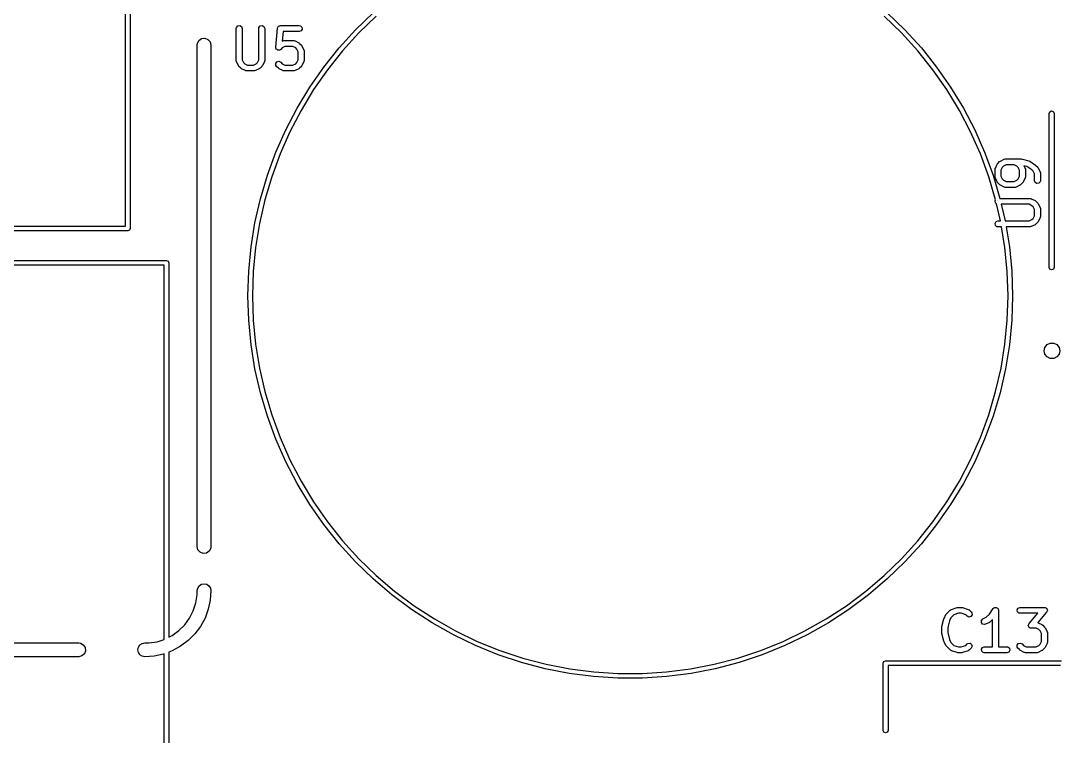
# Model space of a CAD drawing. Extents: x 111.7 to 186.3, y -145.9 to -70.4.
# Drawn here: x 134.42 to 160.75, y -103.73 to -85.62 of the extents above; entities that cross this region are included whole.
import ezdxf

# ---------------------------------------------------------------- set-up
doc = ezdxf.new("R2010")
doc.units = 0
doc.layers.add('BLACK', color=7, linetype='CONTINUOUS')

msp = doc.modelspace()

# ---------------------------------------------------------------- linework, layer by layer
at = {"layer": 'BLACK', "linetype": 'CONTINUOUS'}
for p, q in [((137.076, -90.817), (137.076, -84.697)), ((137.196, -84.637), (137.196, -90.877)), ((142.903, -85.8453), (143.349, -85.4134)), ((143.426, -85.4986), (142.985, -85.9254)), ((156.735, -85.9254), (156.294, -85.4986)), ((156.371, -85.4134), (156.817, -85.8453)), ((139.879, -85.8148), (139.884, -85.7892)), ((139.879, -86.6243), (139.879, -85.8148)), ((139.884, -85.7892), (139.917, -85.7499)), ((139.917, -85.7499), (139.967, -85.741)), ((139.967, -85.741), (140.012, -85.7666)), ((140.012, -85.7666), (140.029, -85.8148)), ((140.029, -85.8148), (140.029, -86.6066)), ((140.451, -85.8148), (140.455, -85.7892)), ((140.451, -86.6066), (140.451, -85.8148)), ((140.455, -85.7892), (140.488, -85.7499)), ((140.488, -85.7499), (140.539, -85.741)), ((140.539, -85.741), (140.583, -85.7666)), ((140.583, -85.7666), (140.601, -85.8148)), ((140.601, -85.8148), (140.601, -86.6243)), ((140.879, -86.2835), (140.927, -85.8074)), ((140.927, -85.8074), (140.928, -85.8035)), ((140.928, -85.8018), (140.929, -85.7991)), ((140.928, -85.8035), (140.928, -85.8018)), ((140.929, -85.7991), (140.934, -85.7823)), ((140.934, -85.7823), (140.946, -85.7712)), ((140.946, -85.7712), (140.954, -85.7574)), ((140.954, -85.7574), (140.963, -85.7538)), ((140.963, -85.7538), (140.971, -85.7465)), ((140.971, -85.7465), (140.987, -85.7453)), ((140.987, -85.7453), (141.002, -85.7398)), ((141.002, -85.7398), (141.478, -85.7398)), ((141.478, -85.7398), (141.504, -85.7443)), ((141.504, -85.7443), (141.543, -85.7773)), ((141.552, -85.8278), (141.526, -85.8723)), ((141.543, -85.7773), (141.552, -85.8278)), ((138.934, -86.117), (139.003, -86.0694)), ((139.003, -86.0694), (139.086, -86.0593)), ((139.086, -86.0593), (139.164, -86.089)), ((139.164, -86.089), (139.22, -86.1517)), ((141.07, -85.8898), (141.045, -86.138)), ((141.478, -85.8898), (141.07, -85.8898)), ((141.526, -85.8723), (141.478, -85.8898)), ((142.485, -86.3049), (142.903, -85.8453)), ((142.985, -85.9254), (142.573, -86.3795)), ((157.147, -86.3795), (156.735, -85.9254)), ((156.817, -85.8453), (157.235, -86.3049)), ((138.89, -86.233), (138.895, -86.1911)), ((138.89, -98.933), (138.89, -86.233)), ((138.895, -86.1911), (138.934, -86.117)), ((139.22, -86.1517), (139.24, -86.233)), ((139.24, -86.233), (139.24, -98.933)), ((140.88, -86.284), (140.879, -86.2835)), ((140.879, -86.2845), (140.88, -86.284)), ((140.886, -86.3088), (140.879, -86.2845)), ((140.892, -86.3333), (140.886, -86.3088)), ((140.893, -86.3335), (140.892, -86.3333)), ((140.893, -86.334), (140.893, -86.3335)), ((140.913, -86.3485), (140.893, -86.334)), ((140.934, -86.3632), (140.913, -86.3485)), ((140.985, -86.3594), (140.96, -86.3613)), ((140.986, -86.359), (140.985, -86.359)), ((140.985, -86.359), (140.985, -86.3594)), ((141.007, -86.344), (140.986, -86.359)), ((141.046, -86.305), (141.007, -86.344)), ((141.045, -86.138), (141.063, -86.1287)), ((141.115, -86.2708), (141.046, -86.305)), ((141.063, -86.1287), (141.088, -86.1213)), ((141.088, -86.1213), (141.093, -86.1223)), ((141.093, -86.1223), (141.097, -86.1208)), ((141.097, -86.1208), (141.335, -86.1208)), ((141.317, -86.2708), (141.115, -86.2708)), ((141.386, -86.305), (141.317, -86.2708)), ((141.335, -86.1208), (141.361, -86.1253)), ((141.361, -86.1253), (141.364, -86.1282)), ((141.364, -86.1282), (141.369, -86.1287)), ((141.369, -86.1287), (141.464, -86.1763)), ((141.416, -86.3354), (141.386, -86.305)), ((141.451, -86.404), (141.416, -86.3354)), ((141.464, -86.1763), (141.482, -86.1897)), ((141.482, -86.1897), (141.483, -86.1904)), ((141.483, -86.1904), (141.531, -86.238)), ((141.531, -86.238), (141.544, -86.2563)), ((141.544, -86.2563), (141.545, -86.2575)), ((141.545, -86.2575), (141.593, -86.3527)), ((141.593, -86.3527), (141.6, -86.3777)), ((142.098, -86.7903), (142.485, -86.3049)), ((157.235, -86.3049), (157.622, -86.7903)), ((140.029, -86.6066), (140.063, -86.6752)), ((140.416, -86.6752), (140.451, -86.6066)), ((140.935, -86.3635), (140.934, -86.3632)), ((140.934, -86.3632), (140.934, -86.3632)), ((140.96, -86.3613), (140.935, -86.3635)), ((141.416, -86.6752), (141.451, -86.6066)), ((141.451, -86.6066), (141.451, -86.404)), ((141.6, -86.3777), (141.599, -86.382)), ((141.599, -86.382), (141.601, -86.3862)), ((141.601, -86.3862), (141.601, -86.6243)), ((142.573, -86.3795), (142.191, -86.8591)), ((157.529, -86.8591), (157.147, -86.3795)), ((139.881, -86.6286), (139.879, -86.6243)), ((139.88, -86.6329), (139.881, -86.6286)), ((139.887, -86.6579), (139.88, -86.6329)), ((139.935, -86.7531), (139.887, -86.6579)), ((139.936, -86.7542), (139.935, -86.7531)), ((139.949, -86.7726), (139.936, -86.7542)), ((139.996, -86.8202), (139.949, -86.7726)), ((139.998, -86.8209), (139.996, -86.8202)), ((140.016, -86.8343), (139.998, -86.8209)), ((140.111, -86.8819), (140.016, -86.8343)), ((140.063, -86.6752), (140.094, -86.7056)), ((140.094, -86.7056), (140.162, -86.7398)), ((140.115, -86.8824), (140.111, -86.8819)), ((140.119, -86.8853), (140.115, -86.8824)), ((140.145, -86.8898), (140.119, -86.8853)), ((140.162, -86.7398), (140.317, -86.7398)), ((140.317, -86.7398), (140.386, -86.7056)), ((140.369, -86.8819), (140.344, -86.8893)), ((140.464, -86.8343), (140.369, -86.8819)), ((140.386, -86.7056), (140.416, -86.6752)), ((140.465, -86.8331), (140.464, -86.8343)), ((140.483, -86.8202), (140.465, -86.8331)), ((140.531, -86.7726), (140.483, -86.8202)), ((140.532, -86.7711), (140.531, -86.7726)), ((140.545, -86.7531), (140.532, -86.7711)), ((140.593, -86.6579), (140.545, -86.7531)), ((140.596, -86.65), (140.593, -86.6534)), ((140.593, -86.6534), (140.593, -86.6579)), ((140.601, -86.6243), (140.596, -86.65)), ((140.882, -86.7002), (140.911, -86.6581)), ((140.886, -86.7513), (140.882, -86.7002)), ((140.901, -86.7726), (140.886, -86.7513)), ((140.949, -86.8202), (140.901, -86.7726)), ((140.911, -86.6581), (140.961, -86.6449)), ((140.95, -86.8209), (140.949, -86.8202)), ((140.968, -86.8343), (140.95, -86.8209)), ((140.961, -86.6449), (141.007, -86.6665)), ((141.063, -86.8819), (140.968, -86.8343)), ((141.007, -86.6665), (141.046, -86.7056)), ((141.046, -86.7056), (141.115, -86.7398)), ((141.068, -86.8824), (141.063, -86.8819)), ((141.071, -86.8853), (141.068, -86.8824)), ((141.097, -86.8898), (141.071, -86.8853)), ((141.115, -86.7398), (141.317, -86.7398)), ((141.317, -86.7398), (141.386, -86.7056)), ((141.369, -86.8819), (141.344, -86.8893)), ((141.464, -86.8343), (141.369, -86.8819)), ((141.386, -86.7056), (141.416, -86.6752)), ((141.465, -86.8331), (141.464, -86.8343)), ((141.483, -86.8202), (141.465, -86.8331)), ((141.531, -86.7726), (141.483, -86.8202)), ((141.532, -86.7711), (141.531, -86.7726)), ((141.545, -86.7531), (141.532, -86.7711)), ((141.593, -86.6579), (141.545, -86.7531)), ((141.596, -86.65), (141.593, -86.6534)), ((141.593, -86.6534), (141.593, -86.6579)), ((141.601, -86.6243), (141.596, -86.65)), ((141.743, -87.2995), (142.098, -86.7903)), ((142.191, -86.8591), (141.84, -87.3623)), ((157.88, -87.3623), (157.529, -86.8591)), ((157.622, -86.7903), (157.977, -87.2995)), ((140.335, -86.8898), (140.145, -86.8898)), ((140.339, -86.8883), (140.335, -86.8898)), ((140.344, -86.8893), (140.339, -86.8883)), ((141.335, -86.8898), (141.097, -86.8898)), ((141.339, -86.8883), (141.335, -86.8898)), ((141.344, -86.8893), (141.339, -86.8883)), ((141.421, -87.8304), (141.743, -87.2995)), ((141.84, -87.3623), (141.522, -87.8869)), ((158.198, -87.8869), (157.88, -87.3623)), ((157.977, -87.2995), (158.299, -87.8304)), ((141.134, -88.3808), (141.421, -87.8304)), ((141.522, -87.8869), (141.238, -88.4308)), ((158.482, -88.4308), (158.198, -87.8869)), ((158.299, -87.8304), (158.586, -88.3808)), ((160.469, -87.966), (160.488, -87.9211)), ((160.488, -87.9211), (160.533, -87.9025)), ((160.533, -87.9025), (160.578, -87.9211)), ((160.578, -87.9211), (160.596, -87.966)), ((160.469, -91.866), (160.469, -87.966)), ((160.596, -87.966), (160.596, -91.866)), ((140.883, -88.9485), (141.134, -88.3808)), ((141.238, -88.4308), (140.989, -88.9917)), ((158.731, -88.9917), (158.482, -88.4308)), ((158.586, -88.3808), (158.837, -88.9485)), ((140.668, -89.5312), (140.883, -88.9485)), ((140.989, -88.9917), (140.778, -89.5674)), ((158.942, -89.5674), (158.731, -88.9917)), ((158.837, -88.9485), (159.052, -89.5312)), ((159.109, -89.3484), (159.156, -89.2532)), ((159.156, -89.2532), (159.17, -89.2352)), ((159.17, -89.2337), (159.218, -89.1861)), ((159.17, -89.2352), (159.17, -89.2337)), ((159.218, -89.1861), (159.236, -89.1732)), ((159.236, -89.1732), (159.238, -89.172)), ((159.238, -89.172), (159.333, -89.1244)), ((159.333, -89.1244), (159.358, -89.117)), ((159.358, -89.117), (159.362, -89.118)), ((159.362, -89.118), (159.366, -89.1165)), ((159.366, -89.1165), (159.747, -89.1165)), ((159.747, -89.1165), (159.762, -89.1191)), ((159.762, -89.1191), (159.765, -89.1187)), ((159.765, -89.1187), (159.956, -89.1663)), ((159.956, -89.1663), (159.979, -89.1766)), ((159.979, -89.1766), (159.979, -89.1767)), ((159.979, -89.1767), (160.122, -89.2719)), ((159.101, -89.382), (159.105, -89.3563)), ((159.101, -89.5724), (159.101, -89.382)), ((159.105, -89.3563), (159.108, -89.3529)), ((159.108, -89.3529), (159.109, -89.3484)), ((159.285, -89.3311), (159.251, -89.3997)), ((159.251, -89.3997), (159.251, -89.5547)), ((159.315, -89.3007), (159.285, -89.3311)), ((159.384, -89.2665), (159.315, -89.3007)), ((159.587, -89.2665), (159.384, -89.2665)), ((159.655, -89.3007), (159.587, -89.2665)), ((159.686, -89.3311), (159.655, -89.3007)), ((159.72, -89.3997), (159.686, -89.3311)), ((159.72, -89.5547), (159.72, -89.3997)), ((159.907, -89.3087), (159.833, -89.2902)), ((159.833, -89.2902), (159.862, -89.3484)), ((159.862, -89.3484), (159.869, -89.3734)), ((159.869, -89.3734), (159.868, -89.3777)), ((159.868, -89.3777), (159.87, -89.382)), ((159.87, -89.382), (159.87, -89.5724)), ((160.033, -89.3926), (159.907, -89.3087)), ((160.067, -89.4264), (160.033, -89.3926)), ((160.101, -89.4949), (160.067, -89.4264)), ((160.101, -89.6677), (160.101, -89.4949)), ((160.122, -89.2719), (160.13, -89.2798)), ((160.13, -89.2798), (160.134, -89.2813)), ((160.134, -89.2813), (160.181, -89.3289)), ((160.181, -89.3289), (160.194, -89.3473)), ((160.194, -89.3473), (160.195, -89.3484)), ((160.195, -89.3484), (160.243, -89.4436)), ((160.243, -89.4436), (160.25, -89.4686)), ((160.25, -89.4686), (160.249, -89.473)), ((160.249, -89.473), (160.251, -89.4772)), ((160.251, -89.4772), (160.251, -89.6677)), ((140.492, -90.1264), (140.668, -89.5312)), ((140.778, -89.5674), (140.603, -90.1555)), ((159.116, -90.1535), (158.942, -89.5674)), ((159.052, -89.5312), (159.225, -90.1165)), ((159.102, -89.5766), (159.101, -89.5724)), ((159.101, -89.581), (159.102, -89.5766)), ((159.109, -89.606), (159.101, -89.581)), ((159.156, -89.7012), (159.109, -89.606)), ((159.158, -89.7023), (159.156, -89.7012)), ((159.17, -89.7207), (159.158, -89.7023)), ((159.218, -89.7683), (159.17, -89.7207)), ((159.22, -89.769), (159.218, -89.7683)), ((159.238, -89.7824), (159.22, -89.769)), ((159.333, -89.83), (159.238, -89.7824)), ((159.251, -89.5547), (159.285, -89.6232)), ((159.285, -89.6232), (159.315, -89.6536)), ((159.315, -89.6536), (159.384, -89.6879)), ((159.384, -89.6879), (159.587, -89.6879)), ((159.587, -89.6879), (159.655, -89.6536)), ((159.733, -89.7824), (159.638, -89.83)), ((159.655, -89.6536), (159.686, -89.6232)), ((159.686, -89.6232), (159.72, -89.5547)), ((159.734, -89.7812), (159.733, -89.7824)), ((159.753, -89.7683), (159.734, -89.7812)), ((159.8, -89.7207), (159.753, -89.7683)), ((159.801, -89.7192), (159.8, -89.7207)), ((159.814, -89.7012), (159.801, -89.7192)), ((159.862, -89.606), (159.814, -89.7012)), ((159.865, -89.5981), (159.862, -89.6015)), ((159.862, -89.6015), (159.862, -89.606)), ((159.87, -89.5724), (159.865, -89.5981)), ((160.118, -89.7159), (160.101, -89.6677)), ((160.163, -89.7415), (160.118, -89.7159)), ((160.213, -89.7326), (160.163, -89.7415)), ((160.246, -89.6933), (160.213, -89.7326)), ((160.251, -89.6677), (160.246, -89.6933)), ((159.337, -89.8305), (159.333, -89.83)), ((159.341, -89.8334), (159.337, -89.8305)), ((159.366, -89.8379), (159.341, -89.8334)), ((159.604, -89.8379), (159.366, -89.8379)), ((159.609, -89.8364), (159.604, -89.8379)), ((159.613, -89.8374), (159.609, -89.8364)), ((159.638, -89.83), (159.613, -89.8374)), ((140.354, -90.7316), (140.492, -90.1264)), ((140.603, -90.1555), (140.467, -90.7536)), ((159.102, -90.1785), (159.116, -90.1535)), ((159.111, -90.229), (159.102, -90.1785)), ((159.139, -90.2527), (159.111, -90.229)), ((159.238, -90.6879), (159.139, -90.2527)), ((159.225, -90.1165), (159.985, -90.1165)), ((159.968, -90.2665), (159.26, -90.2665)), ((159.26, -90.2665), (159.356, -90.6879)), ((160.036, -90.3007), (159.968, -90.2665)), ((159.985, -90.1165), (160.011, -90.121)), ((160.011, -90.121), (160.014, -90.1239)), ((160.014, -90.1239), (160.019, -90.1244)), ((160.019, -90.1244), (160.114, -90.172)), ((160.067, -90.3311), (160.036, -90.3007)), ((160.114, -90.172), (160.132, -90.1854)), ((160.132, -90.1854), (160.134, -90.1861)), ((160.134, -90.1861), (160.181, -90.2337)), ((160.181, -90.2337), (160.194, -90.252)), ((160.194, -90.252), (160.195, -90.2532)), ((160.195, -90.2532), (160.243, -90.3484)), ((160.101, -90.3997), (160.067, -90.3311)), ((160.067, -90.6232), (160.101, -90.5547)), ((160.101, -90.5547), (160.101, -90.3997)), ((160.243, -90.3484), (160.25, -90.3734)), ((160.251, -90.5724), (160.246, -90.5981)), ((160.25, -90.3734), (160.249, -90.3777)), ((160.249, -90.3777), (160.251, -90.382)), ((160.251, -90.382), (160.251, -90.5724)), ((118.956, -90.817), (137.076, -90.817)), ((140.255, -91.3445), (140.354, -90.7316)), ((140.467, -90.7536), (140.369, -91.3592)), ((159.102, -90.7499), (159.128, -90.7055)), ((159.111, -90.8004), (159.102, -90.7499)), ((159.15, -90.8334), (159.111, -90.8004)), ((159.128, -90.7055), (159.176, -90.6879)), ((159.176, -90.8379), (159.15, -90.8334)), ((159.176, -90.6879), (159.238, -90.6879)), ((159.356, -90.6879), (159.968, -90.6879)), ((159.968, -90.6879), (160.036, -90.6536)), ((159.99, -90.8364), (159.985, -90.8379)), ((159.994, -90.8374), (159.99, -90.8364)), ((160.019, -90.83), (159.994, -90.8374)), ((160.114, -90.7824), (160.019, -90.83)), ((160.036, -90.6536), (160.067, -90.6232)), ((160.115, -90.7812), (160.114, -90.7824)), ((160.134, -90.7683), (160.115, -90.7812)), ((160.181, -90.7207), (160.134, -90.7683)), ((160.182, -90.7192), (160.181, -90.7207)), ((160.195, -90.7012), (160.182, -90.7192)), ((160.243, -90.606), (160.195, -90.7012)), ((160.246, -90.5981), (160.243, -90.6015)), ((160.243, -90.6015), (160.243, -90.606)), ((137.136, -90.937), (118.896, -90.937)), ((137.178, -90.9194), (137.136, -90.937)), ((137.196, -90.877), (137.178, -90.9194)), ((159.267, -90.8379), (159.176, -90.8379)), ((159.351, -91.3592), (159.267, -90.8379)), ((159.985, -90.8379), (159.384, -90.8379)), ((159.384, -90.8379), (159.465, -91.3445)), ((140.195, -91.9625), (140.255, -91.3445)), ((140.369, -91.3592), (140.31, -91.9699)), ((159.41, -91.9699), (159.351, -91.3592)), ((159.465, -91.3445), (159.525, -91.9625)), ((117.916, -91.6895), (138.116, -91.6895)), ((138.056, -91.8095), (117.976, -91.8095)), ((138.056, -101.283), (138.056, -91.8095)), ((138.116, -91.6895), (138.158, -91.7071)), ((138.158, -91.7071), (138.176, -91.7495)), ((138.176, -91.7495), (138.176, -101.225)), ((160.488, -91.9109), (160.469, -91.866)), ((160.596, -91.866), (160.578, -91.9109)), ((140.175, -92.583), (140.195, -91.9625)), ((140.31, -91.9699), (140.29, -92.583)), ((159.43, -92.583), (159.41, -91.9699)), ((159.525, -91.9625), (159.545, -92.583)), ((160.533, -91.9295), (160.488, -91.9109)), ((160.578, -91.9109), (160.533, -91.9295)), ((140.195, -93.2035), (140.175, -92.583)), ((140.29, -92.583), (140.31, -93.1961)), ((159.41, -93.1961), (159.43, -92.583)), ((159.545, -92.583), (159.525, -93.2035)), ((140.255, -93.8215), (140.195, -93.2035)), ((140.31, -93.1961), (140.369, -93.8068)), ((159.351, -93.8068), (159.41, -93.1961)), ((159.525, -93.2035), (159.465, -93.8215)), ((140.354, -94.4344), (140.255, -93.8215)), ((140.369, -93.8068), (140.467, -94.4124)), ((159.253, -94.4124), (159.351, -93.8068)), ((159.465, -93.8215), (159.366, -94.4344)), ((160.343, -93.976), (160.363, -93.8892)), ((160.363, -94.0628), (160.343, -93.976)), ((160.363, -93.8892), (160.418, -93.8196)), ((160.418, -93.8196), (160.498, -93.781)), ((160.498, -93.781), (160.588, -93.781)), ((160.588, -93.781), (160.668, -93.8196)), ((160.668, -93.8196), (160.723, -93.8892)), ((160.723, -93.8892), (160.743, -93.976)), ((160.743, -93.976), (160.723, -94.0628)), ((160.418, -94.1324), (160.363, -94.0628)), ((160.498, -94.171), (160.418, -94.1324)), ((160.588, -94.171), (160.498, -94.171)), ((160.668, -94.1324), (160.588, -94.171)), ((160.723, -94.0628), (160.668, -94.1324)), ((140.492, -95.0396), (140.354, -94.4344)), ((140.467, -94.4124), (140.603, -95.0105)), ((159.117, -95.0105), (159.253, -94.4124)), ((159.366, -94.4344), (159.228, -95.0396)), ((140.668, -95.6348), (140.492, -95.0396)), ((140.603, -95.0105), (140.778, -95.5986)), ((158.942, -95.5986), (159.117, -95.0105)), ((159.228, -95.0396), (159.052, -95.6348)), ((140.883, -96.2175), (140.668, -95.6348)), ((140.778, -95.5986), (140.989, -96.1743)), ((158.731, -96.1743), (158.942, -95.5986)), ((159.052, -95.6348), (158.837, -96.2175)), ((141.134, -96.7852), (140.883, -96.2175)), ((140.989, -96.1743), (141.238, -96.7352)), ((158.482, -96.7352), (158.731, -96.1743)), ((158.837, -96.2175), (158.586, -96.7852)), ((141.421, -97.3356), (141.134, -96.7852)), ((141.238, -96.7352), (141.522, -97.2791)), ((158.198, -97.2791), (158.482, -96.7352)), ((158.586, -96.7852), (158.299, -97.3356)), ((141.743, -97.8665), (141.421, -97.3356)), ((141.522, -97.2791), (141.84, -97.8037)), ((157.88, -97.8037), (158.198, -97.2791)), ((158.299, -97.3356), (157.977, -97.8665)), ((142.098, -98.3757), (141.743, -97.8665)), ((141.84, -97.8037), (142.191, -98.3069)), ((157.529, -98.3069), (157.88, -97.8037)), ((157.977, -97.8665), (157.622, -98.3757)), ((142.485, -98.8611), (142.098, -98.3757)), ((142.191, -98.3069), (142.573, -98.7865)), ((157.147, -98.7865), (157.529, -98.3069)), ((157.622, -98.3757), (157.235, -98.8611)), ((138.91, -99.0143), (138.89, -98.933)), ((139.235, -98.9749), (139.196, -99.049)), ((139.24, -98.933), (139.235, -98.9749)), ((142.903, -99.3207), (142.485, -98.8611)), ((142.573, -98.7865), (142.985, -99.2406)), ((156.735, -99.2406), (157.147, -98.7865)), ((157.235, -98.8611), (156.817, -99.3207)), ((138.966, -99.077), (138.91, -99.0143)), ((139.044, -99.1067), (138.966, -99.077)), ((139.127, -99.0966), (139.044, -99.1067)), ((139.196, -99.049), (139.127, -99.0966)), ((142.985, -99.2406), (143.426, -99.6674)), ((156.294, -99.6674), (156.735, -99.2406)), ((143.349, -99.7526), (142.903, -99.3207)), ((156.817, -99.3207), (156.371, -99.7526)), ((143.822, -100.155), (143.349, -99.7526)), ((143.426, -99.6674), (143.893, -100.065)), ((155.827, -100.065), (156.294, -99.6674)), ((156.371, -99.7526), (155.898, -100.155)), ((138.89, -100.049), (138.903, -99.9822)), ((138.89, -100.153), (138.89, -100.049)), ((138.903, -99.9822), (138.941, -99.9254)), ((138.941, -99.9254), (138.998, -99.8875)), ((138.998, -99.8875), (139.065, -99.8742)), ((139.065, -99.8742), (139.132, -99.8875)), ((139.132, -99.8875), (139.189, -99.9255)), ((139.189, -99.9255), (139.227, -99.9822)), ((139.24, -100.049), (139.223, -100.288)), ((139.227, -99.9822), (139.24, -100.049)), ((138.857, -100.359), (138.89, -100.153)), ((139.223, -100.288), (139.172, -100.521)), ((144.319, -100.526), (143.822, -100.155)), ((143.893, -100.065), (144.385, -100.432)), ((155.335, -100.432), (155.827, -100.065)), ((155.898, -100.155), (155.401, -100.526)), ((138.698, -100.744), (138.793, -100.558)), ((138.793, -100.558), (138.857, -100.359)), ((139.172, -100.521), (139.089, -100.745)), ((144.839, -100.865), (144.319, -100.526)), ((144.385, -100.432), (144.899, -100.767)), ((154.821, -100.767), (155.335, -100.432)), ((155.401, -100.526), (154.881, -100.865)), ((157.87, -100.637), (157.966, -100.541)), ((157.966, -100.541), (157.987, -100.526)), ((157.987, -100.526), (157.991, -100.526)), ((157.991, -100.526), (157.995, -100.523)), ((157.995, -100.523), (158.138, -100.476)), ((158.138, -100.476), (158.16, -100.472)), ((158.16, -100.472), (158.161, -100.472)), ((158.161, -100.472), (158.257, -100.472)), ((158.257, -100.472), (158.279, -100.476)), ((158.279, -100.476), (158.28, -100.476)), ((158.28, -100.476), (158.423, -100.523)), ((158.423, -100.523), (158.446, -100.536)), ((158.446, -100.536), (158.448, -100.54)), ((158.448, -100.54), (158.453, -100.541)), ((158.453, -100.541), (158.5, -100.589)), ((158.96, -100.642), (159.051, -100.505)), ((159.051, -100.505), (159.069, -100.486)), ((159.069, -100.486), (159.074, -100.485)), ((159.074, -100.485), (159.076, -100.482)), ((159.076, -100.482), (159.098, -100.478)), ((159.098, -100.478), (159.119, -100.472)), ((159.119, -100.472), (159.123, -100.474)), ((159.123, -100.474), (159.127, -100.473)), ((159.127, -100.473), (159.146, -100.484)), ((159.146, -100.484), (159.166, -100.493)), ((159.166, -100.493), (159.168, -100.496)), ((159.168, -100.496), (159.171, -100.499)), ((159.171, -100.499), (159.179, -100.519)), ((159.179, -100.519), (159.188, -100.539)), ((159.188, -100.539), (159.187, -100.543)), ((159.187, -100.543), (159.189, -100.547)), ((159.189, -100.547), (159.189, -101.472)), ((159.659, -100.534), (159.685, -100.489)), ((159.668, -100.584), (159.659, -100.534)), ((159.685, -100.489), (159.733, -100.472)), ((159.733, -100.472), (160.352, -100.472)), ((160.352, -100.472), (160.363, -100.474)), ((160.363, -100.474), (160.366, -100.473)), ((160.366, -100.473), (160.369, -100.475)), ((160.369, -100.475), (160.378, -100.476)), ((160.378, -100.476), (160.393, -100.489)), ((160.393, -100.489), (160.41, -100.5)), ((160.416, -100.577), (160.408, -100.596)), ((160.41, -100.5), (160.412, -100.505)), ((160.412, -100.505), (160.417, -100.509)), ((160.426, -100.56), (160.416, -100.577)), ((160.417, -100.509), (160.42, -100.529)), ((160.42, -100.529), (160.427, -100.548)), ((160.427, -100.548), (160.425, -100.554)), ((160.425, -100.554), (160.426, -100.56)), ((138.576, -100.912), (138.698, -100.744)), ((139.089, -100.745), (138.974, -100.955)), ((144.899, -100.767), (145.434, -101.068)), ((154.286, -101.068), (154.821, -100.767)), ((157.755, -100.957), (157.803, -100.767)), ((157.803, -100.767), (157.808, -100.755)), ((157.808, -100.755), (157.809, -100.751)), ((157.809, -100.751), (157.856, -100.656)), ((157.856, -100.656), (157.87, -100.638)), ((157.87, -100.638), (157.87, -100.637)), ((157.946, -100.811), (157.903, -100.985)), ((157.985, -100.734), (157.946, -100.811)), ((158.059, -100.66), (157.985, -100.734)), ((158.174, -100.622), (158.059, -100.66)), ((158.244, -100.622), (158.174, -100.622)), ((158.359, -100.66), (158.244, -100.622)), ((158.394, -100.695), (158.359, -100.66)), ((158.441, -100.717), (158.394, -100.695)), ((158.49, -100.703), (158.441, -100.717)), ((158.52, -100.661), (158.49, -100.703)), ((158.5, -100.589), (158.515, -100.61)), ((158.515, -100.61), (158.52, -100.661)), ((158.756, -100.854), (158.759, -100.803)), ((158.759, -100.803), (158.795, -100.765)), ((158.795, -100.765), (158.879, -100.723)), ((158.879, -100.723), (158.96, -100.642)), ((158.976, -100.838), (158.958, -100.851)), ((159.039, -100.776), (158.976, -100.838)), ((159.039, -101.472), (159.039, -100.776)), ((159.707, -100.617), (159.668, -100.584)), ((159.733, -100.622), (159.707, -100.617)), ((160.187, -100.622), (159.733, -100.622)), ((159.962, -100.878), (160.187, -100.622)), ((160.408, -100.596), (160.181, -100.856)), ((138.259, -101.182), (138.428, -101.06)), ((138.428, -101.06), (138.576, -100.912)), ((138.974, -100.955), (138.831, -101.146)), ((145.38, -101.17), (144.839, -100.865)), ((145.434, -101.068), (145.986, -101.334)), ((153.734, -101.334), (154.286, -101.068)), ((154.881, -100.865), (154.34, -101.17)), ((157.753, -100.975), (157.756, -100.961)), ((157.753, -101.118), (157.753, -100.975)), ((157.756, -100.961), (157.755, -100.957)), ((157.903, -100.985), (157.903, -101.109)), ((158.787, -100.895), (158.756, -100.854)), ((158.837, -100.907), (158.787, -100.895)), ((158.862, -100.9), (158.837, -100.907)), ((158.957, -100.852), (158.862, -100.9)), ((158.958, -100.851), (158.957, -100.852)), ((159.944, -100.926), (159.946, -100.921)), ((159.95, -100.945), (159.944, -100.926)), ((159.945, -100.915), (159.955, -100.897)), ((159.946, -100.921), (159.945, -100.915)), ((159.954, -100.965), (159.95, -100.945)), ((159.958, -100.969), (159.954, -100.965)), ((159.955, -100.897), (159.962, -100.878)), ((159.96, -100.975), (159.958, -100.969)), ((159.977, -100.985), (159.96, -100.975)), ((159.993, -100.998), (159.977, -100.985)), ((160.001, -101), (159.993, -100.998)), ((160.004, -101.001), (160.001, -101)), ((160.007, -101.001), (160.004, -101.001)), ((160.019, -101.003), (160.007, -101.001)), ((160.144, -101.003), (160.019, -101.003)), ((160.212, -101.037), (160.144, -101.003)), ((160.181, -100.856), (160.187, -100.857)), ((160.187, -100.857), (160.191, -100.86)), ((160.191, -100.86), (160.195, -100.861)), ((160.195, -100.861), (160.29, -100.908)), ((160.243, -101.067), (160.212, -101.037)), ((160.277, -101.136), (160.243, -101.067)), ((160.29, -100.908), (160.308, -100.922)), ((160.308, -100.922), (160.31, -100.922)), ((160.31, -100.922), (160.357, -100.97)), ((160.357, -100.97), (160.37, -100.988)), ((160.37, -100.988), (160.371, -100.989)), ((160.371, -100.989), (160.419, -101.085)), ((160.419, -101.085), (160.426, -101.11)), ((137.669, -101.374), (137.875, -101.342)), ((137.875, -101.342), (138.056, -101.283)), ((138.176, -101.225), (138.259, -101.182)), ((138.662, -101.315), (138.471, -101.458)), ((138.831, -101.146), (138.662, -101.315)), ((145.94, -101.439), (145.38, -101.17)), ((145.986, -101.334), (146.555, -101.564)), ((153.165, -101.564), (153.734, -101.334)), ((154.34, -101.17), (153.78, -101.439)), ((157.754, -101.122), (157.753, -101.118)), ((157.755, -101.136), (157.754, -101.122)), ((157.803, -101.327), (157.755, -101.136)), ((157.805, -101.33), (157.803, -101.327)), ((157.809, -101.342), (157.805, -101.33)), ((157.856, -101.438), (157.809, -101.342)), ((157.903, -101.109), (157.946, -101.283)), ((157.946, -101.283), (157.985, -101.36)), ((157.985, -101.36), (158.059, -101.434)), ((160.243, -101.407), (160.277, -101.339)), ((160.277, -101.339), (160.277, -101.136)), ((160.427, -101.356), (160.422, -101.382)), ((160.426, -101.11), (160.425, -101.114)), ((160.425, -101.114), (160.427, -101.118)), ((160.427, -101.118), (160.427, -101.356)), ((117.976, -101.374), (135.89, -101.374)), ((135.89, -101.374), (135.932, -101.379)), ((135.932, -101.379), (136.006, -101.418)), ((136.006, -101.418), (136.054, -101.487)), ((136.064, -101.57), (136.034, -101.649)), ((136.054, -101.487), (136.064, -101.57)), ((137.39, -101.549), (137.403, -101.482)), ((137.403, -101.616), (137.39, -101.549)), ((137.403, -101.482), (137.441, -101.425)), ((137.441, -101.673), (137.403, -101.616)), ((137.441, -101.425), (137.498, -101.388)), ((137.498, -101.388), (137.565, -101.374)), ((137.565, -101.374), (137.669, -101.374)), ((138.261, -101.573), (138.176, -101.604)), ((138.176, -101.604), (138.176, -125.95)), ((138.471, -101.458), (138.261, -101.573)), ((146.515, -101.672), (145.94, -101.439)), ((146.555, -101.564), (147.137, -101.757)), ((152.583, -101.757), (153.165, -101.564)), ((153.78, -101.439), (153.205, -101.672)), ((157.857, -101.439), (157.856, -101.438)), ((157.87, -101.457), (157.857, -101.439)), ((157.966, -101.552), (157.87, -101.457)), ((157.97, -101.554), (157.966, -101.552)), ((157.972, -101.558), (157.97, -101.554)), ((157.995, -101.57), (157.972, -101.558)), ((158.138, -101.618), (157.995, -101.57)), ((158.059, -101.434), (158.174, -101.472)), ((158.139, -101.618), (158.138, -101.618)), ((158.161, -101.622), (158.139, -101.618)), ((158.257, -101.622), (158.161, -101.622)), ((158.174, -101.472), (158.244, -101.472)), ((158.244, -101.472), (158.359, -101.434)), ((158.258, -101.621), (158.257, -101.622)), ((158.28, -101.618), (158.258, -101.621)), ((158.423, -101.57), (158.28, -101.618)), ((158.359, -101.434), (158.394, -101.399)), ((158.394, -101.399), (158.415, -101.384)), ((158.415, -101.384), (158.467, -101.379)), ((158.427, -101.568), (158.423, -101.57)), ((158.431, -101.567), (158.427, -101.568)), ((158.453, -101.552), (158.431, -101.567)), ((158.5, -101.505), (158.453, -101.552)), ((158.467, -101.379), (158.509, -101.409)), ((158.522, -101.458), (158.5, -101.505)), ((158.509, -101.409), (158.522, -101.458)), ((158.754, -101.534), (158.78, -101.489)), ((158.763, -101.584), (158.754, -101.534)), ((158.802, -101.617), (158.763, -101.584)), ((158.78, -101.489), (158.828, -101.472)), ((158.828, -101.622), (158.802, -101.617)), ((158.828, -101.472), (159.039, -101.472)), ((159.4, -101.622), (158.828, -101.622)), ((159.189, -101.472), (159.4, -101.472)), ((159.4, -101.472), (159.425, -101.476)), ((159.448, -101.604), (159.4, -101.622)), ((159.425, -101.476), (159.464, -101.509)), ((159.473, -101.56), (159.448, -101.604)), ((159.464, -101.509), (159.473, -101.56)), ((159.66, -101.432), (159.69, -101.39)), ((159.665, -101.483), (159.66, -101.432)), ((159.68, -101.505), (159.665, -101.483)), ((159.727, -101.552), (159.68, -101.505)), ((159.69, -101.39), (159.739, -101.377)), ((159.729, -101.553), (159.727, -101.552)), ((159.747, -101.566), (159.729, -101.553)), ((159.739, -101.377), (159.786, -101.399)), ((159.842, -101.614), (159.747, -101.566)), ((159.786, -101.399), (159.825, -101.438)), ((159.825, -101.438), (159.893, -101.472)), ((159.847, -101.614), (159.842, -101.614)), ((159.85, -101.617), (159.847, -101.614)), ((159.876, -101.622), (159.85, -101.617)), ((160.161, -101.622), (159.876, -101.622)), ((159.893, -101.472), (160.144, -101.472)), ((160.144, -101.472), (160.212, -101.438)), ((160.166, -101.62), (160.161, -101.622)), ((160.17, -101.621), (160.166, -101.62)), ((160.195, -101.614), (160.17, -101.621)), ((160.29, -101.566), (160.195, -101.614)), ((160.212, -101.438), (160.243, -101.407)), ((160.291, -101.565), (160.29, -101.566)), ((160.31, -101.552), (160.291, -101.565)), ((160.357, -101.505), (160.31, -101.552)), ((160.358, -101.503), (160.357, -101.505)), ((160.371, -101.485), (160.358, -101.503)), ((160.419, -101.39), (160.371, -101.485)), ((160.422, -101.382), (160.419, -101.385)), ((160.419, -101.385), (160.419, -101.39)), ((135.89, -101.724), (117.976, -101.724)), ((135.971, -101.704), (135.89, -101.724)), ((136.034, -101.649), (135.971, -101.704)), ((137.498, -101.711), (137.441, -101.673)), ((137.565, -101.724), (137.498, -101.711)), ((137.803, -101.707), (137.565, -101.724)), ((138.037, -101.656), (137.803, -101.707)), ((138.056, -101.649), (138.037, -101.656)), ((138.056, -125.889), (138.056, -101.649)), ((147.104, -101.868), (146.515, -101.672)), ((147.705, -102.025), (147.104, -101.868)), ((147.137, -101.757), (147.73, -101.913)), ((151.99, -101.913), (152.583, -101.757)), ((152.616, -101.868), (152.015, -102.025)), ((153.205, -101.672), (152.616, -101.868)), ((156.27, -101.888), (156.288, -101.846)), ((156.27, -103.588), (156.27, -101.888)), ((156.288, -101.846), (156.33, -101.828)), ((156.33, -101.828), (160.786, -101.828)), ((148.314, -102.144), (147.705, -102.025)), ((147.73, -101.913), (148.333, -102.03)), ((148.93, -102.223), (148.314, -102.144)), ((148.333, -102.03), (148.941, -102.109)), ((148.941, -102.109), (149.553, -102.148)), ((149.553, -102.148), (150.167, -102.148)), ((150.167, -102.148), (150.779, -102.109)), ((150.779, -102.109), (151.387, -102.03)), ((151.406, -102.144), (150.79, -102.223)), ((151.387, -102.03), (151.99, -101.913)), ((152.015, -102.025), (151.406, -102.144)), ((160.761, -101.948), (156.39, -101.948)), ((156.39, -101.948), (156.39, -103.588)), ((149.55, -102.263), (148.93, -102.223)), ((150.17, -102.263), (149.55, -102.263)), ((150.79, -102.223), (150.17, -102.263)), ((156.288, -103.63), (156.27, -103.588)), ((156.33, -103.648), (156.288, -103.63)), ((156.372, -103.63), (156.33, -103.648)), ((156.39, -103.588), (156.372, -103.63))]:
    msp.add_line(p, q, dxfattribs=at)

doc.saveas('drawing.dxf')
